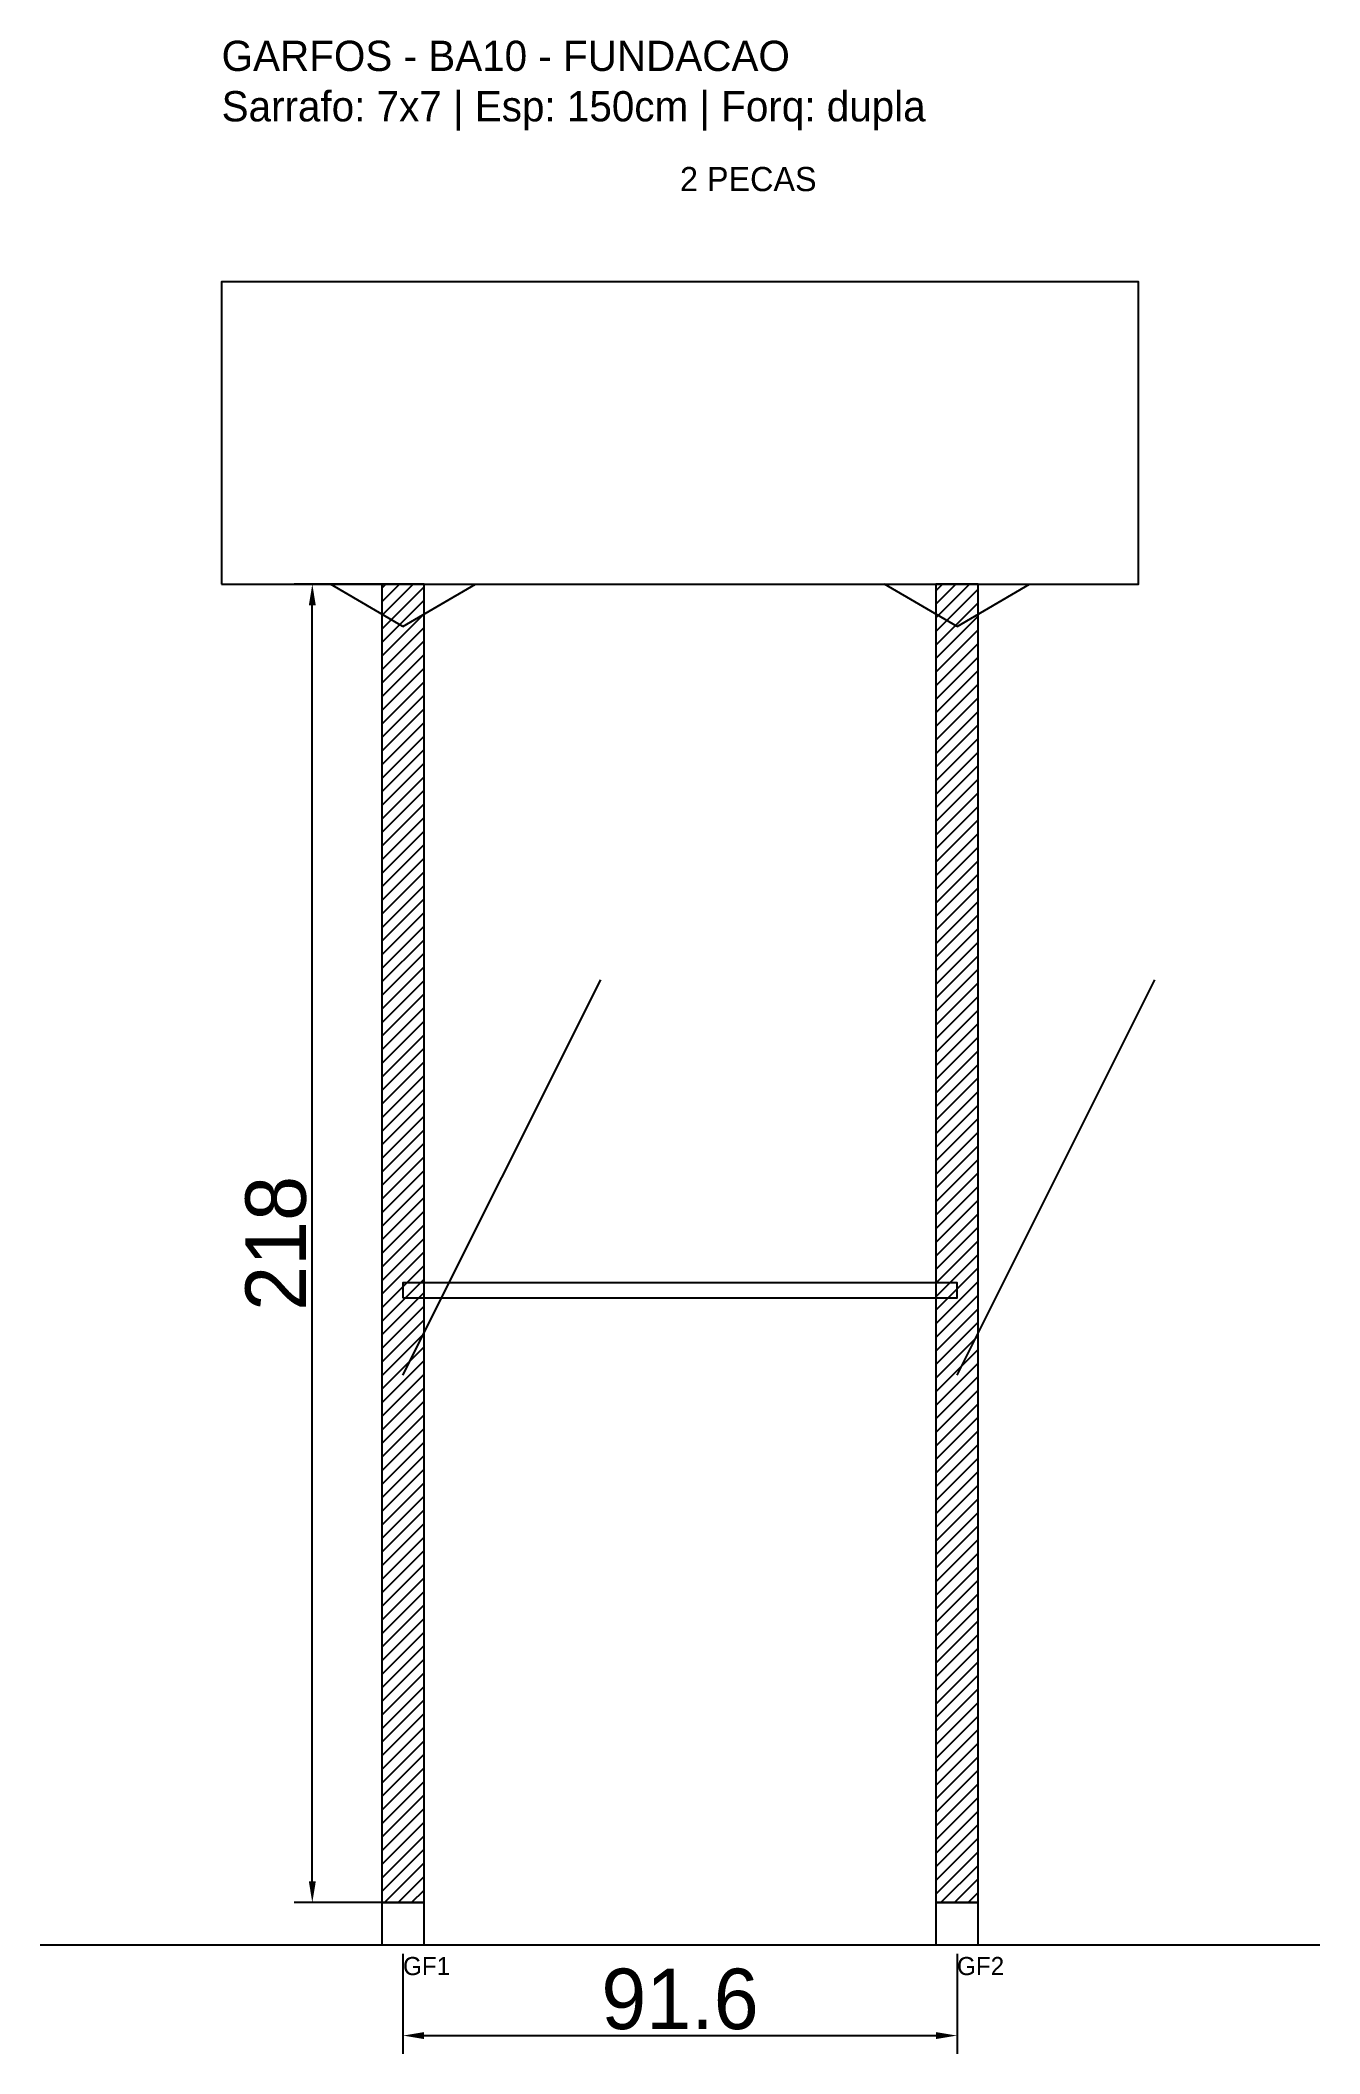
# Model space of a CAD drawing. Header units: metres. Extents: x -30 to 182, y -25 to 308.
import ezdxf

# ---------------------------------------------------------------- set-up
doc = ezdxf.new("R2010")
doc.units = ezdxf.units.M
for name, color, linetype in [('BARRA_ANCORAGEM', 1, 'Continuous'), ('COTA', 241, 'Continuous'), ('GARFOS OK', 3, 'Continuous'), ('NOME DA VIGA', 6, 'Continuous'), ('SARR_7x7', 40, 'Continuous'), ('TIRAS REESCORAMENTO', 252, 'Continuous'), ('VIGAS', 3, 'Continuous')]:
    doc.layers.add(name, color=color, linetype=linetype)
doc.dimstyles.new('EZ DXF', dxfattribs={"dimtxt": 10, "dimasz": 3.5, "dimexe": 3, "dimexo": 1.5, "dimgap": 1, "dimtad": 1, "dimdec": 1, "dimdsep": 46, "dimcen": 2.5, "dimazin": 3, "dimtfac": 1, "dimtmove": 0, "dimatfit": 3})

msp = doc.modelspace()

# ---------------------------------------------------------------- hatches: boundary and pattern name
at = {"layer": 'COTA'}
h = msp.add_hatch(dxfattribs=at)
h.set_pattern_fill('ANSI31', scale=0.5)
h.paths.add_polyline_path([(26.5, 0), (33.5, 0), (33.5, 218), (26.5, 218)])
h = msp.add_hatch(dxfattribs=at)
h.set_pattern_fill('ANSI31', scale=0.5)
h.paths.add_polyline_path([(118.137327, 0), (125.137327, 0), (125.137327, 218), (118.137327, 218)])

# ---------------------------------------------------------------- linework, layer by layer
at = {"layer": 'BARRA_ANCORAGEM'}
for p, q in [((30, 87.2), (62.7, 152.6)), ((121.637327, 87.2), (154.337327, 152.6))]:
    msp.add_line(p, q, dxfattribs=at)
at = {"layer": 'GARFOS OK'}
for p, q in [((30, 211), (18, 218)), ((18, 218), (42, 218)), ((30, 211), (42, 218)), ((121.637327, 211), (109.637327, 218)), ((109.637327, 218), (133.637327, 218)), ((121.637327, 211), (133.637327, 218))]:
    msp.add_line(p, q, dxfattribs=at)
at = {"layer": 'GARFOS OK', "linetype": 'CONTINUOUS'}
msp.add_line((-30, -7), (181.637327, -7), dxfattribs=at)
at = {"layer": 'GARFOS OK'}
for points in [[(26.5, 0), (33.5, 0), (33.5, 218), (26.5, 218), (26.5, 0)], [(118.137327, 0), (125.137327, 0), (125.137327, 218), (118.137327, 218), (118.137327, 0)]]:
    msp.add_lwpolyline(points, dxfattribs=at)
at = {"layer": 'SARR_7x7'}
for points in [[(26.5, -7), (33.5, -7), (33.5, 0), (26.5, 0), (26.5, -7)], [(118.137327, -7), (125.137327, -7), (125.137327, 0), (118.137327, 0), (118.137327, -7)]]:
    msp.add_lwpolyline(points, dxfattribs=at)
at = {"layer": 'TIRAS REESCORAMENTO'}
msp.add_lwpolyline([(30, 100), (121.637327, 100), (121.637327, 102.5), (30, 102.5), (30, 100)], dxfattribs=at)
at = {"layer": 'VIGAS'}
msp.add_lwpolyline([(0, 218), (151.637327, 218), (151.637327, 268), (0, 268), (0, 218)], dxfattribs=at)

# ---------------------------------------------------------------- texts
at = {"layer": 'NOME DA VIGA'}
for s, height, p in [('2 PECAS', 4, (75.818663, 283)), ('GF1', 3, (30, -12)), ('GF2', 3, (121.637327, -12))]:
    msp.add_text(s, height=height, dxfattribs=at).set_placement(p)
at = {"layer": 'NOME DA VIGA', "insert": (0, 293), "char_height": 5, "attachment_point": 7}
msp.add_mtext('GARFOS - BA10 - FUNDACAO\\PSarrafo: 7x7 | Esp: 150cm | Forq: dupla', dxfattribs=at)

# ---------------------------------------------------------------- dimensions: what is measured, and where the dimension line sits
at = {"layer": 'COTA'}
msp.add_linear_dim(base=(15, 0), p1=(30, 0), p2=(30, 218), angle=90, dimstyle='EZ DXF', dxfattribs=at).render()
msp.add_linear_dim(base=(30, -22), p1=(30, -7), p2=(121.637327, -7), dimstyle='EZ DXF', dxfattribs=at).render()

doc.saveas('drawing.dxf')
